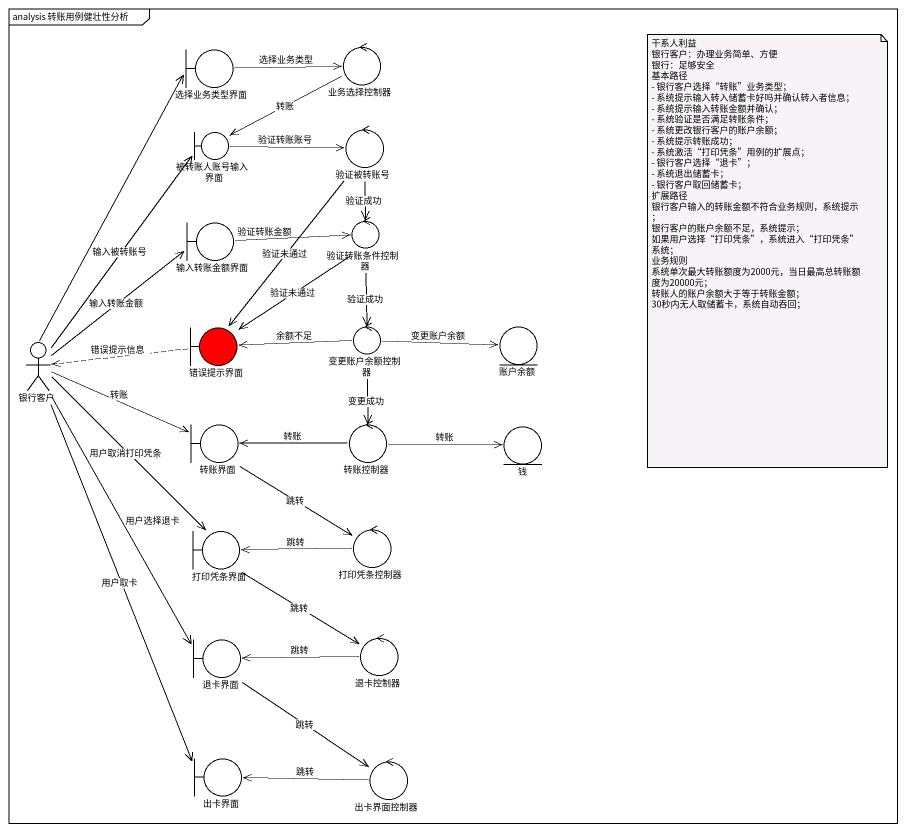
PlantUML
@startuml
mainframe analysis 转账用例健壮性分析
boundary 选择业务类型界面
control 业务选择控制器
boundary 被转账人账号输入界面
control 验证被转账号
boundary 输入转账金额界面
control 验证转账条件控制器
actor 银行客户
boundary 错误提示界面 #FF0000
control 变更账户余额控制器
entity 账户余额
boundary 转账界面
control 转账控制器
entity 钱
boundary 打印凭条界面
control 打印凭条控制器
boundary 退卡界面
control 退卡控制器
boundary 出卡界面
control 出卡界面控制器
选择业务类型界面 -right-> 业务选择控制器 : 选择业务类型
业务选择控制器 -left-> 被转账人账号输入界面 : 转账
被转账人账号输入界面 -right-> 验证被转账号 : 验证转账账号
验证被转账号 --> 验证转账条件控制器 : 验证成功
验证被转账号 --> 错误提示界面 : 验证未通过
输入转账金额界面 -right-> 验证转账条件控制器 : 验证转账金额
验证转账条件控制器 --> 错误提示界面 : 验证未通过
验证转账条件控制器 --> 变更账户余额控制器 : 验证成功
银行客户 -up-> 选择业务类型界面
银行客户 -up-> 被转账人账号输入界面 : 输入被转账号
银行客户 -up-> 输入转账金额界面 : 输入转账金额
银行客户 -right-> 转账界面 : 转账
银行客户 --> 打印凭条界面 : 用户取消打印凭条
银行客户 --> 退卡界面 : 用户选择退卡
银行客户 --> 出卡界面 : 用户取卡
错误提示界面 .left.> 银行客户 : 错误提示信息
变更账户余额控制器 -left-> 错误提示界面 : 余额不足
变更账户余额控制器 -right-> 账户余额 : 变更账户余额
变更账户余额控制器 --> 转账控制器 : 变更成功
转账界面 --> 打印凭条控制器 : 跳转
转账控制器 -left-> 转账界面 : 转账
转账控制器 -right-> 钱 : 转账
打印凭条界面 --> 退卡控制器 : 跳转
打印凭条控制器 -left-> 打印凭条界面 : 跳转
退卡界面 --> 出卡界面控制器 : 跳转
退卡控制器 -left-> 退卡界面 : 跳转
出卡界面控制器 -left-> 出卡界面 : 跳转
note as N1
  干系人利益
  银行客户：办理业务简单、方便
  银行：足够安全
  基本路径
  - 银行客户选择“转账”业务类型；
  - 系统提示输入转入储蓄卡好吗并确认转入者信息；
  - 系统提示输入转账金额并确认；
  - 系统验证是否满足转账条件；
  - 系统更改银行客户的账户余额；
  - 系统提示转账成功；
  - 系统激活“打印凭条”用例的扩展点；
  - 银行客户选择“退卡”；
  - 系统退出储蓄卡；
  - 银行客户取回储蓄卡；
  扩展路径
  银行客户输入的转账金额不符合业务规则，系统提示；
  银行客户的账户余额不足，系统提示；
  如果用户选择“打印凭条”，系统进入“打印凭条”系统；
  业务规则
  系统单次最大转账额度为2000元，当日最高总转账额度为20000元；
  转账人的账户余额大于等于转账金额；
  30秒内无人取储蓄卡，系统自动吞回；
end note
@enduml
